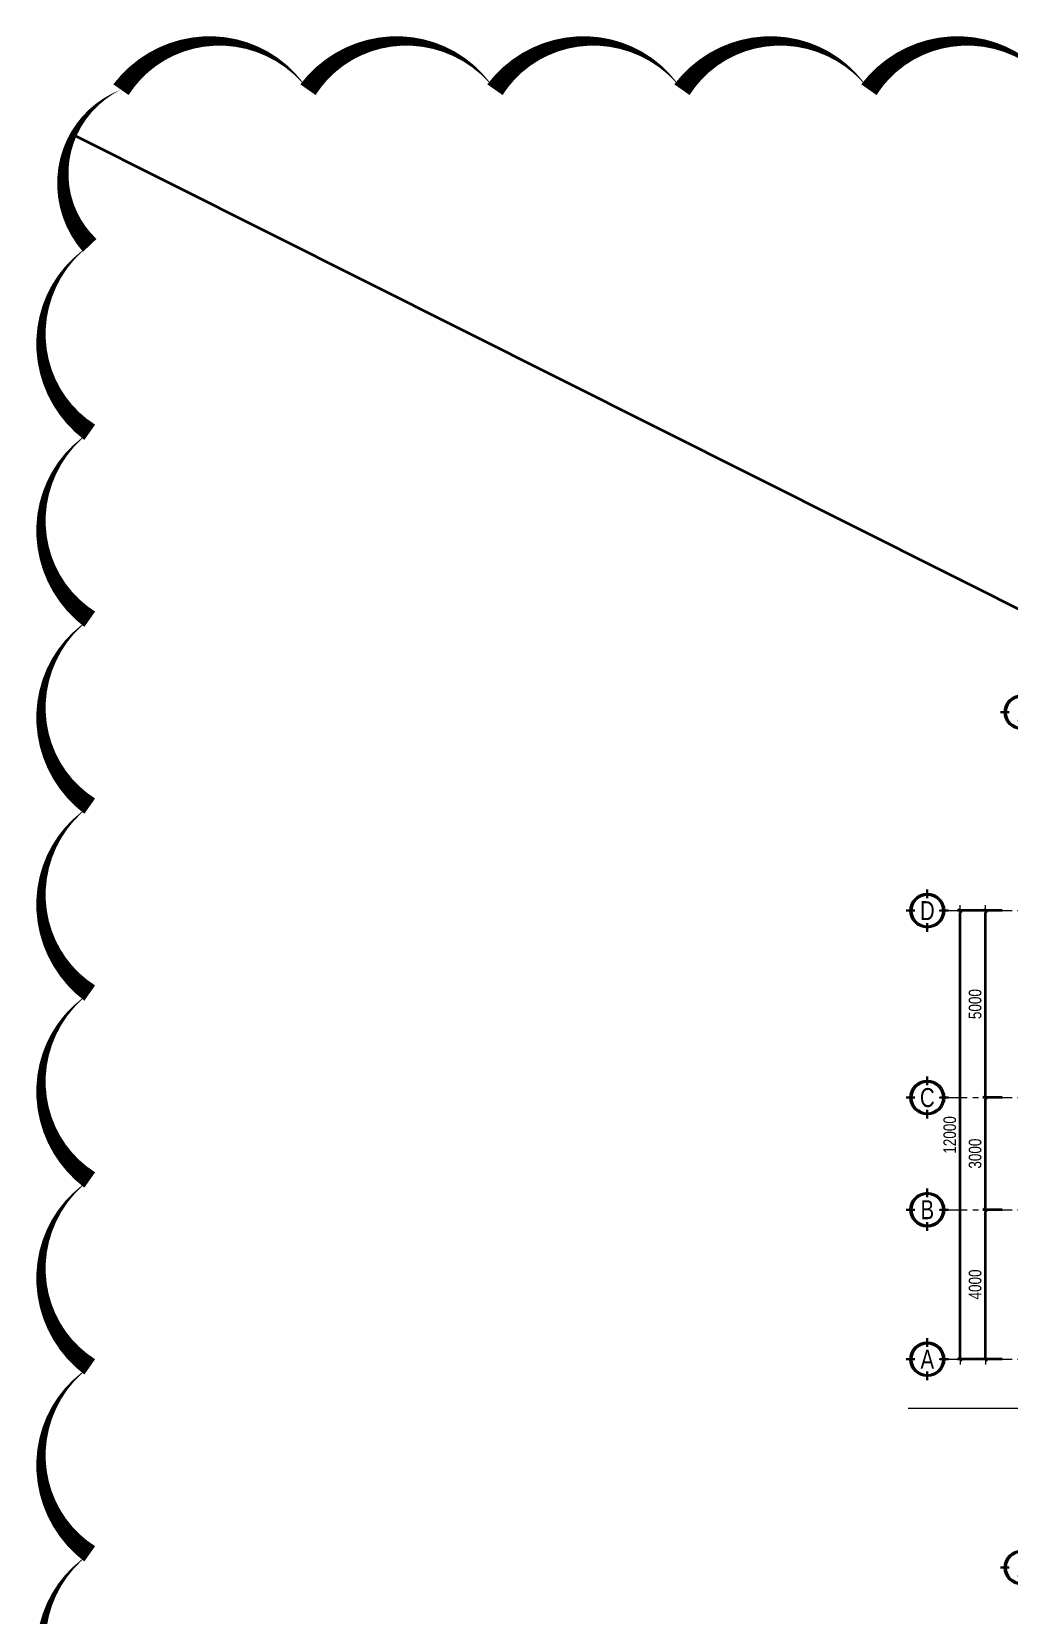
# Model space of a CAD drawing. Header units: millimetres. Extents: x 1109421 to 1726579, y -247837 to 144927.
# Drawn here: x 1109927 to 1136069, y -135826 to -93464 of the extents above; entities that cross this region are included whole.
import ezdxf
from ezdxf.enums import TextEntityAlignment as Align

# ---------------------------------------------------------------- set-up
doc = ezdxf.new("R2010")
doc.units = ezdxf.units.MM
doc.header["$LTSCALE"] = 600
doc.header["$MEASUREMENT"] = 0
doc.linetypes.add('CENTER', pattern=[2, 1.25, -0.25, 0.25, -0.25])
doc.linetypes.add('DASHED', pattern=[0.75, 0.5, -0.25])
doc.layers.get('0').update_dxf_attribs({"lineweight": 0})
doc.layers.get('Defpoints').update_dxf_attribs({"lineweight": 0})
for name, color, linetype, lineweight in [('dim', 144, 'Continuous', 13), ('LC ISO', 153, 'Continuous', 13), ('PCCC - CHUA CHAY - ONG D80', 30, 'Continuous', 35), ('PCCC-BAO CHAY - DAY', 3, 'DASHED', 35), ('thay1', 63, 'Continuous', 18), ('truc', 76, 'CENTER', 9)]:
    doc.layers.add(name, color=color, linetype=linetype, lineweight=lineweight)
doc.styles.add('EG 1', font='VHAVANB.TTF')
doc.styles.add('HOATBIF', font='hoatbif.shx', dxfattribs={"width": 0.8})
doc.styles.add('Tahoma', font='tahoma.ttf')
doc.dimstyles.new('1-135', dxfattribs={"dimscale": 135, "dimtxt": 2.5, "dimasz": 0.35, "dimexe": 0.5, "dimexo": 0, "dimgap": 0.8, "dimtad": 1, "dimdec": 0, "dimzin": 0, "dimdsep": 46, "dimtxsty": 'HOATBIF', "dimblk1": 'DOT', "dimblk2": 'DOT', "dimsah": 1, "dimcen": -1, "dimdle": 1, "dimclrd": 256, "dimclre": 256, "dimclrt": 4, "dimadec": 3, "dimazin": 2, "dimtfac": 0.333333, "dimtdec": 0, "dimtix": 1, "dimtmove": 2, "dimatfit": 3, "dimldrblk": 'DOT', "dimfxl": 1, "dimtvp": 0.833333, "dimtolj": 1, "dimtzin": 0, "dimarcsym": 0})

# ---------------------------------------------------------------- blocks, each defined once
blk = doc.blocks.new('DOT')
at = {"layer": 'dim'}
for p, q in [((-3, 0), (3, 0)), ((-1, -1), (1, 1))]:
    blk.add_line(p, q, dxfattribs=at)
blk.add_lwpolyline([(0.5, 1), (-1, -0.5), (-0.5, -1), (1, 0.5)], close=True, dxfattribs=at)
blk = doc.blocks.new('*D534')
at = {"layer": 'Defpoints', "color": 0, "transparency": 16777216}
for p in [(1137348, -102601), (1137796, -102601), (1137796, -106601)]:
    blk.add_point(p, dxfattribs=at)
at = {"layer": 'dim', "lineweight": -2, "transparency": 16777216}
for p, q in [((1137796, -102601), (1137280, -102601)), ((1137348, -106554), (1137348, -102648)), ((1137796, -106601), (1137280, -106601))]:
    blk.add_line(p, q, dxfattribs=at)
at = {"layer": 'dim', "lineweight": -2, "transparency": 16777216, "xscale": 47.25, "yscale": 47.25, "zscale": 47.25}
for p, rotation in [((1137348, -102601), 90), ((1137348, -106601), 270)]:
    blk.add_blockref('DOT', p, dxfattribs=dict(at, rotation=rotation))
at = {"layer": 'dim', "color": 4, "transparency": 16777216, "insert": (1137071, -104601), "char_height": 337.5, "attachment_point": 5, "rotation": 90, "style": 'HOATBIF'}
blk.add_mtext('\\A1;4000', dxfattribs=at)
blk = doc.blocks.new('_Dot')
at = {"color": 0, "linetype": 'ByBlock', "lineweight": -2}
blk.add_line((-0.5, 0), (-1, 0), dxfattribs=at)
at = {"color": 0, "linetype": 'ByBlock', "const_width": 0.5}
blk.add_lwpolyline([(-0.25, 0, 1), (0.25, 0, 1)], format="xyb", close=True, dxfattribs=at)
blk = doc.blocks.new('*D543')
at = {"layer": 'Defpoints', "color": 0, "transparency": 16777216}
for p in [(1136670, -94601), (1137796, -94601), (1137796, -106601)]:
    blk.add_point(p, dxfattribs=at)
at = {"layer": 'dim', "lineweight": -2, "transparency": 16777216}
for p, q in [((1137796, -94601), (1136603, -94601)), ((1136670, -106554), (1136670, -94648)), ((1137796, -106601), (1136603, -106601))]:
    blk.add_line(p, q, dxfattribs=at)
at = {"layer": 'dim', "lineweight": -2, "transparency": 16777216, "xscale": 47.25, "yscale": 47.25, "zscale": 47.25}
for p, rotation in [((1136670, -94601), 90), ((1136670, -106601), 270)]:
    blk.add_blockref('DOT', p, dxfattribs=dict(at, rotation=rotation))
at = {"layer": 'dim', "color": 4, "transparency": 16777216, "insert": (1136393, -100601), "char_height": 337.5, "attachment_point": 5, "rotation": 90, "style": 'HOATBIF'}
blk.add_mtext('\\A1;12000', dxfattribs=at)
blk = doc.blocks.new('KyHieu TrucDinhVi')
at = {"color": 7, "lineweight": 30}
for p, q in [((0, 2.36), (0, 4)), ((-2.36, 0), (-4, 0)), ((2.36, 0), (4, 0)), ((0, -2.36), (0, -4))]:
    blk.add_line(p, q, dxfattribs=at)
blk.add_circle((0, 0), 3.3)
blk.add_circle((0, 0), 3, dxfattribs=at)
at = {"ltscale": 20, "style": 'Tahoma'}
blk.add_attdef('AA', text='', height=3, dxfattribs=at).set_placement((0, 0), align=Align.MIDDLE_CENTER)
blk = doc.blocks.new('*D555')
at = {"layer": 'Defpoints', "color": 0, "transparency": 16777216}
for p in [(1137348, -99601), (1137796, -99601), (1137796, -102601)]:
    blk.add_point(p, dxfattribs=at)
at = {"layer": 'dim', "lineweight": -2, "transparency": 16777216}
for p, q in [((1137796, -99601), (1137280, -99601)), ((1137348, -102554), (1137348, -99648)), ((1137796, -102601), (1137280, -102601))]:
    blk.add_line(p, q, dxfattribs=at)
at = {"layer": 'dim', "lineweight": -2, "transparency": 16777216, "xscale": 47.25, "yscale": 47.25, "zscale": 47.25}
for p, rotation in [((1137348, -99601), 90), ((1137348, -102601), 270)]:
    blk.add_blockref('DOT', p, dxfattribs=dict(at, rotation=rotation))
at = {"layer": 'dim', "color": 4, "transparency": 16777216, "insert": (1137071, -101101), "char_height": 337.5, "attachment_point": 5, "rotation": 90, "style": 'HOATBIF'}
blk.add_mtext('\\A1;3000', dxfattribs=at)
blk = doc.blocks.new('*D556')
at = {"layer": 'Defpoints', "color": 0, "transparency": 16777216}
for p in [(1137348, -94601), (1137796, -94601), (1137796, -99601)]:
    blk.add_point(p, dxfattribs=at)
at = {"layer": 'dim', "lineweight": -2, "transparency": 16777216}
for p, q in [((1137796, -94601), (1137280, -94601)), ((1137348, -99554), (1137348, -94648)), ((1137796, -99601), (1137280, -99601))]:
    blk.add_line(p, q, dxfattribs=at)
at = {"layer": 'dim', "lineweight": -2, "transparency": 16777216, "xscale": 47.25, "yscale": 47.25, "zscale": 47.25}
for p, rotation in [((1137348, -94601), 90), ((1137348, -99601), 270)]:
    blk.add_blockref('DOT', p, dxfattribs=dict(at, rotation=rotation))
at = {"layer": 'dim', "color": 4, "transparency": 16777216, "insert": (1137071, -97101), "char_height": 337.5, "attachment_point": 5, "rotation": 90, "style": 'HOATBIF'}
blk.add_mtext('\\A1;5000', dxfattribs=at)
blk = doc.blocks.new('A$Ce210b8fe')
at = {"layer": 'thay1'}
blk.add_line((49.7, 94199.9), (51747.7, 94199.9), dxfattribs=at)
at = {"layer": 'truc'}
for p, q in [((879.3, 107509.9), (47850, 107509.9)), ((879.3, 102509.9), (47850, 102509.9)), ((879.3, 99509.9), (47850, 99509.9)), ((879.3, 95509.9), (47850, 95509.9))]:
    blk.add_line(p, q, dxfattribs=at)
at = {"layer": 'LC ISO'}
ref = blk.add_blockref('KyHieu TrucDinhVi', (3086.6, 112817.2), dxfattribs=dict(at, xscale=140.8352653944289, yscale=140.8352653944289, zscale=140.8352653944289))
ref.add_attrib('AA', '1', dxfattribs={"layer": '0', "ltscale": 20, "height": 507, "style": 'EG 1', "width": 0.8}).set_placement((3086.6, 112817.2), align=Align.MIDDLE_CENTER)
ref = blk.add_blockref('KyHieu TrucDinhVi', (563.3, 107509.9), dxfattribs=dict(at, xscale=140.8352653944289, yscale=140.8352653944289, zscale=140.8352653944289))
ref.add_attrib('AA', 'd', dxfattribs={"layer": '0', "ltscale": 20, "height": 507, "style": 'EG 1', "width": 0.8}).set_placement((563.3, 107509.9), align=Align.MIDDLE_CENTER)
ref = blk.add_blockref('KyHieu TrucDinhVi', (563.3, 102509.9), dxfattribs=dict(at, xscale=140.8352653944289, yscale=140.8352653944289, zscale=140.8352653944289))
ref.add_attrib('AA', 'c', dxfattribs={"layer": '0', "ltscale": 20, "height": 507, "style": 'EG 1', "width": 0.8}).set_placement((563.3, 102509.9), align=Align.MIDDLE_CENTER)
ref = blk.add_blockref('KyHieu TrucDinhVi', (563.3, 99509.9), dxfattribs=dict(at, xscale=140.8352653944289, yscale=140.8352653944289, zscale=140.8352653944289))
ref.add_attrib('AA', 'b', dxfattribs={"layer": '0', "ltscale": 20, "height": 507, "style": 'EG 1', "width": 0.8}).set_placement((563.3, 99509.9), align=Align.MIDDLE_CENTER)
ref = blk.add_blockref('KyHieu TrucDinhVi', (563.3, 95509.9), dxfattribs=dict(at, xscale=140.8352653944289, yscale=140.8352653944289, zscale=140.8352653944289))
ref.add_attrib('AA', 'a', dxfattribs={"layer": '0', "ltscale": 20, "height": 507, "style": 'EG 1', "width": 0.8}).set_placement((563.3, 95509.9), align=Align.MIDDLE_CENTER)
ref = blk.add_blockref('KyHieu TrucDinhVi', (3086.6, 89938.8), dxfattribs=dict(at, xscale=140.8352653944289, yscale=140.8352653944289, zscale=140.8352653944289))
ref.add_attrib('AA', '1', dxfattribs={"layer": '0', "ltscale": 20, "height": 507, "style": 'EG 1', "width": 0.8}).set_placement((3086.6, 89938.8), align=Align.MIDDLE_CENTER)
at = {"layer": 'dim'}
for base, p1, p2, picture, middle in [((1441.2, 107509.9), (2567.4, 95509.9), (2567.4, 107509.9), '*D543', (1164.5, 101509.9)), ((2118.9, 107509.9), (2567.4, 102509.9), (2567.4, 107509.9), '*D556', (1842.2, 105009.9)), ((2118.9, 102509.9), (2567.4, 99509.9), (2567.4, 102509.9), '*D555', (1842.2, 101009.9)), ((2118.9, 99509.9), (2567.4, 95509.9), (2567.4, 99509.9), '*D534', (1842.2, 97509.9))]:
    dim = blk.add_linear_dim(base=base, p1=p1, p2=p2, angle=90, dimstyle='1-135', dxfattribs=at)
    dim.commit()
    dim.dimension.update_dxf_attribs({"geometry": picture, "text_midpoint": middle, "insert": (-1135228.9, 202111)})

msp = doc.modelspace()

# ---------------------------------------------------------------- linework, layer by layer
at = {"layer": 'PCCC-BAO CHAY - DAY'}
msp.add_lwpolyline([(1137314.1, -95015.4, 0, 500, 0.5205671), (1132314.1, -95015.4, 0, 500, 0.5205671), (1127314.1, -95015.4, 0, 500, 0.5205671), (1122314.1, -95015.4, 0, 500, 0.5205671), (1117314.1, -95015.4, 0, 500, 0.5205671), (1112314.1, -95015.4, 0, 500, 0.5205671), (1111479.3, -99180.6, 0, 500, 0.5205671), (1111479.3, -104180.6, 0, 500, 0.5205671), (1111479.3, -109180.6, 0, 500, 0.5205671), (1111479.3, -114180.6, 0, 500, 0.5205671), (1111479.3, -119180.6, 0, 500, 0.5205671), (1111479.3, -124180.6, 0, 500, 0.5205671), (1111479.3, -129180.6, 0, 500, 0.5205671), (1111479.3, -134180.6, 0, 500, 0.5205671), (1111479.3, -139180.6, 0, 500, 0.5205671)], format="xyseb", dxfattribs=at)

# ---------------------------------------------------------------- next in the draw order: block references
msp.add_blockref('A$Ce210b8fe', (1133313.2, -224485.4), dxfattribs=at)

# ---------------------------------------------------------------- next in the draw order: linework, layer by layer
at = {"layer": 'PCCC - CHUA CHAY - ONG D80'}
msp.add_lwpolyline([(1404589, -243489.9), (1111037.3, -96227.6)], dxfattribs=at)

doc.saveas('drawing.dxf')
